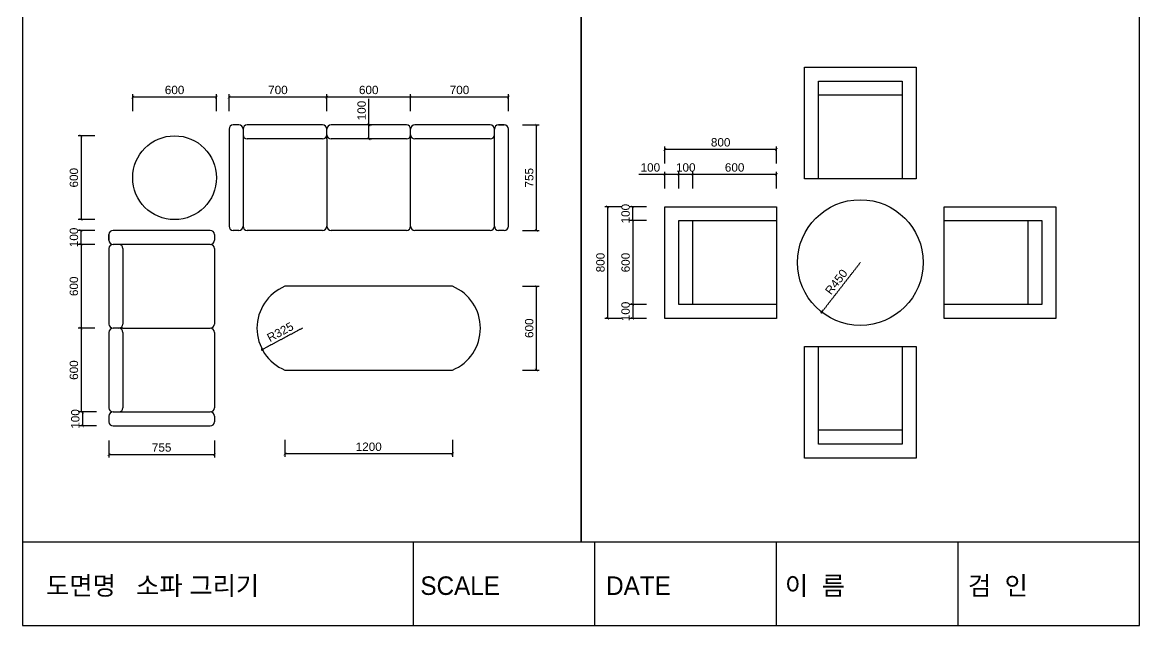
# Model space of a CAD drawing. Header units: millimetres. Extents: x 12770 to 20770, y 8480 to 17120.
# Drawn here: x 12770 to 20770, y 8480 to 12800 of the extents above; entities that cross this region are included whole.
import ezdxf

# ---------------------------------------------------------------- set-up
doc = ezdxf.new("R2010")
doc.units = ezdxf.units.MM
doc.linetypes.add('HIDDEN2', pattern=[4.7625, 3.175, -1.5875])
doc.styles.add('Annotative', font='arial.ttf')
doc.styles.get("Standard").update_dxf_attribs({"font": 'Gulim.ttf'})
doc.dimstyles.new('Copy of kkk', dxfattribs={"dimtxt": 60, "dimasz": 20, "dimexe": 0, "dimexo": 20, "dimgap": 20, "dimtad": 1, "dimdec": 0, "dimtxsty": 'Annotative', "dimblk": 'DOT', "dimcen": 2.5, "dimclrd": 1, "dimclre": 1, "dimadec": 0, "dimazin": 0, "dimtfac": 1, "dimtdec": 0, "dimtmove": 0, "dimatfit": 1, "dimldrblk": 'DOT', "dimfxl": 100, "dimfxlon": 1, "dimarcsym": 0})
doc.dimstyles.new('kkk', dxfattribs={"dimtxt": 60, "dimasz": 20, "dimexe": 20, "dimexo": 20, "dimgap": 20, "dimtad": 1, "dimdec": 0, "dimtxsty": 'Annotative', "dimblk": 'ARCHTICK', "dimcen": 2.5, "dimclrd": 1, "dimclre": 1, "dimadec": 0, "dimazin": 0, "dimtfac": 1, "dimtdec": 0, "dimtmove": 0, "dimatfit": 3, "dimldrblk": 'ARCHTICK', "dimfxl": 100, "dimfxlon": 1, "dimarcsym": 0})

# ---------------------------------------------------------------- blocks, each defined once
blk = doc.blocks.new('*U108')
for p, q in [((-400, 400), (400, 400)), ((-400, -400), (-400, 400)), ((400, 400), (400, -400)), ((-300, 300), (300, 300)), ((-300, -400), (-300, 300)), ((300, 300), (300, -400)), ((-300, 200), (300, 200)), ((400, -400), (-400, -400))]:
    blk.add_line(p, q)
blk = doc.blocks.new('*U109')
at = {"color": 0, "linetype": 'ByBlock', "lineweight": -2, "transparency": 16777216}
blk.add_blockref('*U108', (7030, 3550), dxfattribs=at)
for p, rotation in [((6030, 2550), 90), ((8030, 2550), 270), ((7030, 1550), 180)]:
    blk.add_blockref('*U108', p, dxfattribs=dict(at, rotation=rotation))
blk = doc.blocks.new('_ArchTick')
at = {"color": 0, "linetype": 'ByBlock', "const_width": 0.15}
blk.add_lwpolyline([(-0.5, -0.5), (0.5, 0.5)], dxfattribs=at)
blk = doc.blocks.new('*D110')
at = {"color": 1, "lineweight": -2, "transparency": 16777216}
for p, q in [((17570, 11610), (17570, 11730)), ((18170, 11710), (17570, 11710)), ((18170, 11610), (18170, 11730))]:
    blk.add_line(p, q, dxfattribs=at)
at = {"layer": 'Defpoints', "color": 0, "transparency": 16777216}
for p in [(17570, 11710), (17570, 11380), (18170, 11380)]:
    blk.add_point(p, dxfattribs=at)
at = {"color": 1, "lineweight": -2, "transparency": 16777216, "xscale": 20, "yscale": 20, "zscale": 20, "rotation": 180}
blk.add_blockref('_ArchTick', (17570, 11710), dxfattribs=at)
at = {"color": 1, "lineweight": -2, "transparency": 16777216, "xscale": 20, "yscale": 20, "zscale": 20}
blk.add_blockref('_ArchTick', (18170, 11710), dxfattribs=at)
at = {"color": 0, "transparency": 16777216, "insert": (17870, 11760.6), "char_height": 60, "attachment_point": 5, "style": 'Annotative'}
blk.add_mtext('600', dxfattribs=at)
blk = doc.blocks.new('*D111')
at = {"color": 1, "lineweight": -2, "transparency": 16777216}
for p, q in [((17470, 11610), (17470, 11730)), ((17570, 11710), (17470, 11710)), ((17570, 11610), (17570, 11730))]:
    blk.add_line(p, q, dxfattribs=at)
at = {"layer": 'Defpoints', "color": 0, "transparency": 16777216}
for p in [(17470, 11710), (17470, 11380), (17570, 11380)]:
    blk.add_point(p, dxfattribs=at)
at = {"color": 1, "lineweight": -2, "transparency": 16777216, "xscale": 20, "yscale": 20, "zscale": 20, "rotation": 180}
blk.add_blockref('_ArchTick', (17470, 11710), dxfattribs=at)
at = {"color": 1, "lineweight": -2, "transparency": 16777216, "xscale": 20, "yscale": 20, "zscale": 20}
blk.add_blockref('_ArchTick', (17570, 11710), dxfattribs=at)
at = {"color": 0, "transparency": 16777216, "insert": (17520, 11760.6), "char_height": 60, "attachment_point": 5, "style": 'Annotative'}
blk.add_mtext('100', dxfattribs=at)
blk = doc.blocks.new('*D113')
at = {"color": 1, "lineweight": -2, "transparency": 16777216}
for p, q in [((17370, 11790), (17370, 11910)), ((18170, 11890), (17370, 11890)), ((18170, 11790), (18170, 11910))]:
    blk.add_line(p, q, dxfattribs=at)
at = {"layer": 'Defpoints', "color": 0, "transparency": 16777216}
for p in [(17370, 11890), (17370, 11480), (18170, 11480)]:
    blk.add_point(p, dxfattribs=at)
at = {"color": 1, "lineweight": -2, "transparency": 16777216, "xscale": 20, "yscale": 20, "zscale": 20, "rotation": 180}
blk.add_blockref('_ArchTick', (17370, 11890), dxfattribs=at)
at = {"color": 1, "lineweight": -2, "transparency": 16777216, "xscale": 20, "yscale": 20, "zscale": 20}
blk.add_blockref('_ArchTick', (18170, 11890), dxfattribs=at)
at = {"color": 0, "transparency": 16777216, "insert": (17770, 11940.6), "char_height": 60, "attachment_point": 5, "style": 'Annotative'}
blk.add_mtext('800', dxfattribs=at)
blk = doc.blocks.new('*D114')
at = {"color": 1, "lineweight": -2, "transparency": 16777216}
for p, q in [((17240, 11480), (17120, 11480)), ((17140, 11380), (17140, 11480)), ((17240, 11380), (17120, 11380))]:
    blk.add_line(p, q, dxfattribs=at)
at = {"layer": 'Defpoints', "color": 0, "transparency": 16777216}
for p in [(17140, 11480), (17470, 11480), (17470, 11380)]:
    blk.add_point(p, dxfattribs=at)
at = {"color": 1, "lineweight": -2, "transparency": 16777216, "xscale": 20, "yscale": 20, "zscale": 20}
for p, rotation in [((17140, 11480), 90), ((17140, 11380), 270)]:
    blk.add_blockref('_ArchTick', p, dxfattribs=dict(at, rotation=rotation))
at = {"color": 0, "transparency": 16777216, "insert": (17089.4, 11430), "char_height": 60, "attachment_point": 5, "rotation": 90, "style": 'Annotative'}
blk.add_mtext('100', dxfattribs=at)
blk = doc.blocks.new('*D115')
at = {"color": 1, "lineweight": -2, "transparency": 16777216}
for p, q in [((17240, 11380), (17120, 11380)), ((17140, 11380), (17140, 10780)), ((17240, 10780), (17120, 10780))]:
    blk.add_line(p, q, dxfattribs=at)
at = {"layer": 'Defpoints', "color": 0, "transparency": 16777216}
for p in [(17470, 11380), (17140, 10780), (17470, 10780)]:
    blk.add_point(p, dxfattribs=at)
at = {"color": 1, "lineweight": -2, "transparency": 16777216, "xscale": 20, "yscale": 20, "zscale": 20}
for p, rotation in [((17140, 11380), 90), ((17140, 10780), 270)]:
    blk.add_blockref('_ArchTick', p, dxfattribs=dict(at, rotation=rotation))
at = {"color": 0, "transparency": 16777216, "insert": (17089.4, 11080), "char_height": 60, "attachment_point": 5, "rotation": 90, "style": 'Annotative'}
blk.add_mtext('600', dxfattribs=at)
blk = doc.blocks.new('*D116')
at = {"color": 1, "lineweight": -2, "transparency": 16777216}
for p, q in [((17240, 10780), (17120, 10780)), ((17140, 10780), (17140, 10680)), ((17240, 10680), (17120, 10680))]:
    blk.add_line(p, q, dxfattribs=at)
at = {"layer": 'Defpoints', "color": 0, "transparency": 16777216}
for p in [(17470, 10780), (17140, 10680), (17470, 10680)]:
    blk.add_point(p, dxfattribs=at)
at = {"color": 1, "lineweight": -2, "transparency": 16777216, "xscale": 20, "yscale": 20, "zscale": 20}
for p, rotation in [((17140, 10780), 90), ((17140, 10680), 270)]:
    blk.add_blockref('_ArchTick', p, dxfattribs=dict(at, rotation=rotation))
at = {"color": 0, "transparency": 16777216, "insert": (17089.4, 10730), "char_height": 60, "attachment_point": 5, "rotation": 90, "style": 'Annotative'}
blk.add_mtext('100', dxfattribs=at)
blk = doc.blocks.new('*D117')
at = {"color": 1, "lineweight": -2, "transparency": 16777216}
for p, q in [((17060, 11480), (16940, 11480)), ((16960, 11480), (16960, 10680)), ((17060, 10680), (16940, 10680))]:
    blk.add_line(p, q, dxfattribs=at)
at = {"layer": 'Defpoints', "color": 0, "transparency": 16777216}
for p in [(17370, 11480), (16960, 10680), (17370, 10680)]:
    blk.add_point(p, dxfattribs=at)
at = {"color": 1, "lineweight": -2, "transparency": 16777216, "xscale": 20, "yscale": 20, "zscale": 20}
for p, rotation in [((16960, 11480), 90), ((16960, 10680), 270)]:
    blk.add_blockref('_ArchTick', p, dxfattribs=dict(at, rotation=rotation))
at = {"color": 0, "transparency": 16777216, "insert": (16909.4, 11080), "char_height": 60, "attachment_point": 5, "rotation": 90, "style": 'Annotative'}
blk.add_mtext('800', dxfattribs=at)
blk = doc.blocks.new('*D119')
at = {"color": 1, "lineweight": -2, "transparency": 16777216}
for p, q in [((17370, 11710), (17183.3, 11710)), ((17370, 11610), (17370, 11730)), ((17470, 11710), (17370, 11710)), ((17470, 11610), (17470, 11730))]:
    blk.add_line(p, q, dxfattribs=at)
at = {"layer": 'Defpoints', "color": 0, "transparency": 16777216}
for p in [(17370, 11710), (17370, 11380), (17470, 11380)]:
    blk.add_point(p, dxfattribs=at)
at = {"color": 1, "lineweight": -2, "transparency": 16777216, "xscale": 20, "yscale": 20, "zscale": 20, "rotation": 180}
blk.add_blockref('_ArchTick', (17370, 11710), dxfattribs=at)
at = {"color": 1, "lineweight": -2, "transparency": 16777216, "xscale": 20, "yscale": 20, "zscale": 20}
blk.add_blockref('_ArchTick', (17470, 11710), dxfattribs=at)
at = {"color": 0, "transparency": 16777216, "insert": (17266.6, 11760.6), "char_height": 60, "attachment_point": 5, "style": 'Annotative'}
blk.add_mtext('100', dxfattribs=at)
blk = doc.blocks.new('_Dot')
at = {"color": 0, "linetype": 'ByBlock', "lineweight": -2}
blk.add_line((-0.5, 0), (-1, 0), dxfattribs=at)
at = {"color": 0, "linetype": 'ByBlock', "const_width": 0.5}
blk.add_lwpolyline([(-0.25, 0, 1), (0.25, 0, 1)], format="xyb", close=True, dxfattribs=at)
blk = doc.blocks.new('*D120')
at = {"color": 1, "linetype": 'HIDDEN2', "lineweight": -2, "transparency": 16777216}
blk.add_line((18770, 11080), (18506, 10740.6), dxfattribs=at)
at = {"layer": 'Defpoints', "color": 0, "transparency": 16777216}
for p in [(18770, 11080), (18493.7, 10724.8)]:
    blk.add_point(p, dxfattribs=at)
at = {"color": 1, "lineweight": -2, "transparency": 16777216, "xscale": 20, "yscale": 20, "zscale": 20, "rotation": 232.1250163489012}
blk.add_blockref('_Dot', (18493.7, 10724.8), dxfattribs=at)
at = {"color": 0, "transparency": 16777216, "insert": (18598, 10941.4), "char_height": 60, "attachment_point": 5, "rotation": 52.12502, "style": 'Annotative'}
blk.add_mtext('R450', dxfattribs=at)
blk = doc.blocks.new('*D121')
at = {"color": 1, "linetype": 'HIDDEN2', "lineweight": -2, "transparency": 16777216}
blk.add_line((14775, 10610), (14505.9, 10466.4), dxfattribs=at)
at = {"layer": 'Defpoints', "color": 0, "transparency": 16777216}
for p in [(14775, 10610), (14488.3, 10457)]:
    blk.add_point(p, dxfattribs=at)
at = {"color": 1, "lineweight": -2, "transparency": 16777216, "xscale": 20, "yscale": 20, "zscale": 20, "rotation": 208.088362900105}
blk.add_blockref('_Dot', (14488.3, 10457), dxfattribs=at)
at = {"color": 0, "transparency": 16777216, "insert": (14616.6, 10582.9), "char_height": 60, "attachment_point": 5, "rotation": 28.08836, "style": 'Annotative'}
blk.add_mtext('R325', dxfattribs=at)
blk = doc.blocks.new('*D123')
at = {"color": 1, "lineweight": -2, "transparency": 16777216}
for p, q in [((16350, 10910), (16470, 10910)), ((16450, 10910), (16450, 10310)), ((16350, 10310), (16470, 10310))]:
    blk.add_line(p, q, dxfattribs=at)
at = {"layer": 'Defpoints', "color": 0, "transparency": 16777216}
for p in [(15250, 10910), (15250, 10310), (16450, 10310)]:
    blk.add_point(p, dxfattribs=at)
at = {"color": 1, "lineweight": -2, "transparency": 16777216, "xscale": 20, "yscale": 20, "zscale": 20}
for p, rotation in [((16450, 10910), 90), ((16450, 10310), 270)]:
    blk.add_blockref('_ArchTick', p, dxfattribs=dict(at, rotation=rotation))
at = {"color": 0, "transparency": 16777216, "insert": (16399.4, 10610), "char_height": 60, "attachment_point": 5, "rotation": 90, "style": 'Annotative'}
blk.add_mtext('600', dxfattribs=at)
blk = doc.blocks.new('*D124')
at = {"color": 1, "lineweight": -2, "transparency": 16777216}
for p, q in [((16350, 12065), (16470, 12065)), ((16450, 12065), (16450, 11310)), ((16350, 11310), (16470, 11310))]:
    blk.add_line(p, q, dxfattribs=at)
at = {"layer": 'Defpoints', "color": 0, "transparency": 16777216}
for p in [(15850, 12065), (15850, 11310), (16450, 11310)]:
    blk.add_point(p, dxfattribs=at)
at = {"color": 1, "lineweight": -2, "transparency": 16777216, "xscale": 20, "yscale": 20, "zscale": 20}
for p, rotation in [((16450, 12065), 90), ((16450, 11310), 270)]:
    blk.add_blockref('_ArchTick', p, dxfattribs=dict(at, rotation=rotation))
at = {"color": 0, "transparency": 16777216, "insert": (16399.5, 11687.5), "char_height": 60, "attachment_point": 5, "rotation": 90, "style": 'Annotative'}
blk.add_mtext('755', dxfattribs=at)
blk = doc.blocks.new('*D125')
at = {"color": 1, "lineweight": -2, "transparency": 16777216}
for p, q in [((15550, 12165), (15550, 12285)), ((16250, 12265), (15550, 12265)), ((16250, 12165), (16250, 12285))]:
    blk.add_line(p, q, dxfattribs=at)
at = {"layer": 'Defpoints', "color": 0, "transparency": 16777216}
for p in [(15550, 12265), (15550, 11687.5), (16250, 11687.5)]:
    blk.add_point(p, dxfattribs=at)
at = {"color": 1, "lineweight": -2, "transparency": 16777216, "xscale": 20, "yscale": 20, "zscale": 20, "rotation": 180}
blk.add_blockref('_ArchTick', (15550, 12265), dxfattribs=at)
at = {"color": 1, "lineweight": -2, "transparency": 16777216, "xscale": 20, "yscale": 20, "zscale": 20}
blk.add_blockref('_ArchTick', (16250, 12265), dxfattribs=at)
at = {"color": 0, "transparency": 16777216, "insert": (15900, 12315.6), "char_height": 60, "attachment_point": 5, "style": 'Annotative'}
blk.add_mtext('700', dxfattribs=at)
blk = doc.blocks.new('*D126')
at = {"color": 1, "lineweight": -2, "transparency": 16777216}
for p, q in [((14950, 12165), (14950, 12285)), ((15550, 12265), (14950, 12265)), ((15550, 12165), (15550, 12285))]:
    blk.add_line(p, q, dxfattribs=at)
at = {"layer": 'Defpoints', "color": 0, "transparency": 16777216}
for p in [(14950, 12265), (14950, 11687.5), (15550, 11687.5)]:
    blk.add_point(p, dxfattribs=at)
at = {"color": 1, "lineweight": -2, "transparency": 16777216, "xscale": 20, "yscale": 20, "zscale": 20, "rotation": 180}
blk.add_blockref('_ArchTick', (14950, 12265), dxfattribs=at)
at = {"color": 1, "lineweight": -2, "transparency": 16777216, "xscale": 20, "yscale": 20, "zscale": 20}
blk.add_blockref('_ArchTick', (15550, 12265), dxfattribs=at)
at = {"color": 0, "transparency": 16777216, "insert": (15250, 12315.6), "char_height": 60, "attachment_point": 5, "style": 'Annotative'}
blk.add_mtext('600', dxfattribs=at)
blk = doc.blocks.new('*D127')
at = {"color": 1, "lineweight": -2, "transparency": 16777216}
for p, q in [((14250, 12165), (14250, 12285)), ((14950, 12265), (14250, 12265)), ((14950, 12165), (14950, 12285))]:
    blk.add_line(p, q, dxfattribs=at)
at = {"layer": 'Defpoints', "color": 0, "transparency": 16777216}
for p in [(14250, 12265), (14250, 11652.5), (14950, 11652.5)]:
    blk.add_point(p, dxfattribs=at)
at = {"color": 1, "lineweight": -2, "transparency": 16777216, "xscale": 20, "yscale": 20, "zscale": 20, "rotation": 180}
blk.add_blockref('_ArchTick', (14250, 12265), dxfattribs=at)
at = {"color": 1, "lineweight": -2, "transparency": 16777216, "xscale": 20, "yscale": 20, "zscale": 20}
blk.add_blockref('_ArchTick', (14950, 12265), dxfattribs=at)
at = {"color": 0, "transparency": 16777216, "insert": (14600, 12315.6), "char_height": 60, "attachment_point": 5, "style": 'Annotative'}
blk.add_mtext('700', dxfattribs=at)
blk = doc.blocks.new('*D128')
at = {"color": 1, "lineweight": -2, "transparency": 16777216}
for p, q in [((15250, 12065), (15250, 12251.7)), ((15250, 12065), (15270, 12065)), ((15250, 11965), (15250, 12065)), ((15250, 11965), (15270, 11965))]:
    blk.add_line(p, q, dxfattribs=at)
at = {"layer": 'Defpoints', "color": 0, "transparency": 16777216}
for p in [(15250, 12065), (15250, 12065), (15250, 11965)]:
    blk.add_point(p, dxfattribs=at)
at = {"color": 1, "lineweight": -2, "transparency": 16777216, "xscale": 20, "yscale": 20, "zscale": 20}
for p, rotation in [((15250, 12065), 90), ((15250, 11965), 270)]:
    blk.add_blockref('_ArchTick', p, dxfattribs=dict(at, rotation=rotation))
at = {"color": 0, "transparency": 16777216, "insert": (15199.4, 12168.4), "char_height": 60, "attachment_point": 5, "rotation": 90, "style": 'Annotative'}
blk.add_mtext('100', dxfattribs=at)
blk = doc.blocks.new('*D129')
at = {"color": 1, "lineweight": -2, "transparency": 16777216}
for p, q in [((13560, 12165), (13560, 12285)), ((14160, 12265), (13560, 12265)), ((14160, 12165), (14160, 12285))]:
    blk.add_line(p, q, dxfattribs=at)
at = {"layer": 'Defpoints', "color": 0, "transparency": 16777216}
for p in [(13560, 12265), (13560, 11687.5), (14160, 11687.5)]:
    blk.add_point(p, dxfattribs=at)
at = {"color": 1, "lineweight": -2, "transparency": 16777216, "xscale": 20, "yscale": 20, "zscale": 20, "rotation": 180}
blk.add_blockref('_ArchTick', (13560, 12265), dxfattribs=at)
at = {"color": 1, "lineweight": -2, "transparency": 16777216, "xscale": 20, "yscale": 20, "zscale": 20}
blk.add_blockref('_ArchTick', (14160, 12265), dxfattribs=at)
at = {"color": 0, "transparency": 16777216, "insert": (13860, 12315.6), "char_height": 60, "attachment_point": 5, "style": 'Annotative'}
blk.add_mtext('600', dxfattribs=at)
blk = doc.blocks.new('*D130')
at = {"color": 1, "lineweight": -2, "transparency": 16777216}
for p, q in [((13290, 11987.5), (13170, 11987.5)), ((13190, 11987.5), (13190, 11387.5)), ((13290, 11387.5), (13170, 11387.5))]:
    blk.add_line(p, q, dxfattribs=at)
at = {"layer": 'Defpoints', "color": 0, "transparency": 16777216}
for p in [(13860, 11987.5), (13190, 11387.5), (13860, 11387.5)]:
    blk.add_point(p, dxfattribs=at)
at = {"color": 1, "lineweight": -2, "transparency": 16777216, "xscale": 20, "yscale": 20, "zscale": 20}
for p, rotation in [((13190, 11987.5), 90), ((13190, 11387.5), 270)]:
    blk.add_blockref('_ArchTick', p, dxfattribs=dict(at, rotation=rotation))
at = {"color": 0, "transparency": 16777216, "insert": (13139.4, 11687.5), "char_height": 60, "attachment_point": 5, "rotation": 90, "style": 'Annotative'}
blk.add_mtext('600', dxfattribs=at)
blk = doc.blocks.new('*D131')
at = {"color": 1, "lineweight": -2, "transparency": 16777216}
for p, q in [((13290, 11210), (13170, 11210)), ((13190, 11210), (13190, 10610)), ((13290, 10610), (13170, 10610))]:
    blk.add_line(p, q, dxfattribs=at)
at = {"layer": 'Defpoints', "color": 0, "transparency": 16777216}
for p in [(13767.5, 11210), (13190, 10610), (13767.5, 10610)]:
    blk.add_point(p, dxfattribs=at)
at = {"color": 1, "lineweight": -2, "transparency": 16777216, "xscale": 20, "yscale": 20, "zscale": 20}
for p, rotation in [((13190, 11210), 90), ((13190, 10610), 270)]:
    blk.add_blockref('_ArchTick', p, dxfattribs=dict(at, rotation=rotation))
at = {"color": 0, "transparency": 16777216, "insert": (13139.4, 10910), "char_height": 60, "attachment_point": 5, "rotation": 90, "style": 'Annotative'}
blk.add_mtext('600', dxfattribs=at)
blk = doc.blocks.new('*D132')
at = {"color": 1, "lineweight": -2, "transparency": 16777216}
for p, q in [((13290, 10610), (13170, 10610)), ((13190, 10610), (13190, 10010)), ((13290, 10010), (13170, 10010))]:
    blk.add_line(p, q, dxfattribs=at)
at = {"layer": 'Defpoints', "color": 0, "transparency": 16777216}
for p in [(13802.5, 10610), (13190, 10010), (13802.5, 10010)]:
    blk.add_point(p, dxfattribs=at)
at = {"color": 1, "lineweight": -2, "transparency": 16777216, "xscale": 20, "yscale": 20, "zscale": 20}
for p, rotation in [((13190, 10610), 90), ((13190, 10010), 270)]:
    blk.add_blockref('_ArchTick', p, dxfattribs=dict(at, rotation=rotation))
at = {"color": 0, "transparency": 16777216, "insert": (13139.4, 10310), "char_height": 60, "attachment_point": 5, "rotation": 90, "style": 'Annotative'}
blk.add_mtext('600', dxfattribs=at)
blk = doc.blocks.new('*D133')
at = {"color": 1, "lineweight": -2, "transparency": 16777216}
for p, q in [((13300, 10010), (13180, 10010)), ((13200, 10010), (13200, 9910)), ((13300, 9910), (13180, 9910))]:
    blk.add_line(p, q, dxfattribs=at)
at = {"layer": 'Defpoints', "color": 0, "transparency": 16777216}
for p in [(13802.5, 10010), (13200, 9910), (13802.5, 9910)]:
    blk.add_point(p, dxfattribs=at)
at = {"color": 1, "lineweight": -2, "transparency": 16777216, "xscale": 20, "yscale": 20, "zscale": 20}
for p, rotation in [((13200, 10010), 90), ((13200, 9910), 270)]:
    blk.add_blockref('_ArchTick', p, dxfattribs=dict(at, rotation=rotation))
at = {"color": 0, "transparency": 16777216, "insert": (13149.4, 9960), "char_height": 60, "attachment_point": 5, "rotation": 90, "style": 'Annotative'}
blk.add_mtext('100', dxfattribs=at)
blk = doc.blocks.new('*D134')
at = {"color": 1, "lineweight": -2, "transparency": 16777216}
for p, q in [((13290, 11310), (13170, 11310)), ((13190, 11210), (13190, 11310)), ((13290, 11210), (13170, 11210))]:
    blk.add_line(p, q, dxfattribs=at)
at = {"layer": 'Defpoints', "color": 0, "transparency": 16777216}
for p in [(13190, 11310), (13767.5, 11310), (13767.5, 11210)]:
    blk.add_point(p, dxfattribs=at)
at = {"color": 1, "lineweight": -2, "transparency": 16777216, "xscale": 20, "yscale": 20, "zscale": 20}
for p, rotation in [((13190, 11310), 90), ((13190, 11210), 270)]:
    blk.add_blockref('_ArchTick', p, dxfattribs=dict(at, rotation=rotation))
at = {"color": 0, "transparency": 16777216, "insert": (13139.4, 11260), "char_height": 60, "attachment_point": 5, "rotation": 90, "style": 'Annotative'}
blk.add_mtext('100', dxfattribs=at)
blk = doc.blocks.new('*D135')
at = {"color": 1, "lineweight": -2, "transparency": 16777216}
for p, q in [((13390, 9805), (13390, 9685)), ((14145, 9805), (14145, 9685)), ((13390, 9705), (14145, 9705))]:
    blk.add_line(p, q, dxfattribs=at)
at = {"layer": 'Defpoints', "color": 0, "transparency": 16777216}
for p in [(13390, 9960), (14145, 9960), (14145, 9705)]:
    blk.add_point(p, dxfattribs=at)
at = {"color": 1, "lineweight": -2, "transparency": 16777216, "xscale": 20, "yscale": 20, "zscale": 20, "rotation": 180}
blk.add_blockref('_ArchTick', (13390, 9705), dxfattribs=at)
at = {"color": 1, "lineweight": -2, "transparency": 16777216, "xscale": 20, "yscale": 20, "zscale": 20}
blk.add_blockref('_ArchTick', (14145, 9705), dxfattribs=at)
at = {"color": 0, "transparency": 16777216, "insert": (13767.5, 9755.5), "char_height": 60, "attachment_point": 5, "style": 'Annotative'}
blk.add_mtext('755', dxfattribs=at)
blk = doc.blocks.new('*D136')
at = {"color": 1, "lineweight": -2, "transparency": 16777216}
for p, q in [((14650, 9810), (14650, 9690)), ((15850, 9810), (15850, 9690)), ((15850, 9710), (14650, 9710))]:
    blk.add_line(p, q, dxfattribs=at)
at = {"layer": 'Defpoints', "color": 0, "transparency": 16777216}
for p in [(14650, 10310), (15850, 10310), (14650, 9710)]:
    blk.add_point(p, dxfattribs=at)
at = {"color": 1, "lineweight": -2, "transparency": 16777216, "xscale": 20, "yscale": 20, "zscale": 20, "rotation": 180}
blk.add_blockref('_ArchTick', (14650, 9710), dxfattribs=at)
at = {"color": 1, "lineweight": -2, "transparency": 16777216, "xscale": 20, "yscale": 20, "zscale": 20}
blk.add_blockref('_ArchTick', (15850, 9710), dxfattribs=at)
at = {"color": 0, "transparency": 16777216, "insert": (15250, 9760.6), "char_height": 60, "attachment_point": 5, "style": 'Annotative'}
blk.add_mtext('1200', dxfattribs=at)
blk = doc.blocks.new('*U138')
blk.add_lwpolyline([(-2000, -2000), (2000, -2000), (2000, 2000), (-2000, 2000)], close=True)
blk = doc.blocks.new('*U139')
at = {"color": 0, "linetype": 'ByBlock', "lineweight": -2, "transparency": 16777216}
for p in [(0, 4000), (4000, 4000), (0, 0), (4000, 0)]:
    blk.add_blockref('*U138', p, dxfattribs=at)

msp = doc.modelspace()

# ---------------------------------------------------------------- linework, layer by layer
for p, q in [((14250, 12035), (14250, 11340)), ((14320, 12065), (14280, 12065)), ((14320, 12065), (14280, 12065)), ((14350, 12035), (14350, 11340)), ((14920, 12065), (14380, 12065)), ((14920, 12065), (14380, 12065)), ((14950, 11965), (14950, 12035)), ((15520, 12065), (14980, 12065)), ((15520, 12065), (14980, 12065)), ((15550, 11340), (15550, 12035)), ((16120, 12065), (15580, 12065)), ((16120, 12065), (15580, 12065)), ((16150, 11340), (16150, 12035)), ((16220, 12065), (16180, 12065)), ((16180, 12065), (16220, 12065)), ((16250, 11340), (16250, 12035)), ((14920, 11965), (14380, 11965)), ((14950, 11965), (14950, 11340)), ((15520, 11965), (14980, 11965)), ((16120, 11965), (15580, 11965)), ((13390, 11280), (13390, 11240)), ((13390, 11240), (13390, 11280)), ((14115, 11310), (13420, 11310)), ((14145, 11280), (14145, 11240)), ((14320, 11310), (14280, 11310)), ((14920, 11310), (14380, 11310)), ((15520, 11310), (14980, 11310)), ((16120, 11310), (15580, 11310)), ((16220, 11310), (16180, 11310)), ((14115, 11210), (13420, 11210)), ((13390, 11180), (13390, 10640)), ((13390, 11180), (13390, 10640)), ((13490, 11180), (13490, 10640)), ((14145, 11180), (14145, 10640)), ((15850, 10910), (14650, 10910)), ((13390, 10580), (13390, 10040)), ((13390, 10580), (13390, 10040)), ((13490, 10610), (13420, 10610)), ((13490, 10610), (14115, 10610)), ((13490, 10580), (13490, 10040)), ((14145, 10580), (14145, 10040)), ((14650, 10310), (15850, 10310)), ((13420, 10010), (14115, 10010)), ((13390, 9980), (13390, 9940)), ((13390, 9980), (13390, 9940)), ((14145, 9980), (14145, 9940)), ((13420, 9910), (14115, 9910)), ((12770, 9080), (12770, 8480)), ((15570, 8480), (15570, 9080)), ((16870, 8480), (16870, 9080)), ((18170, 8480), (18170, 9080)), ((19470, 8480), (19470, 9080)), ((20770, 8480), (20770, 9080)), ((12770, 8480), (20770, 8480))]:
    msp.add_line(p, q)
for centre, radius in [((13860, 11687.5), 300), ((18770, 11080), 450)]:
    msp.add_circle(centre, radius)
for centre, radius, start, end in [((14280, 12035), 30, 90, 180), ((14320, 12035), 30, 0, 90), ((14380, 12035), 30, 90, 180), ((14920, 12035), 30, 0, 90), ((14980, 12035), 30, 90, 180), ((15520, 12035), 30, 0, 90), ((15580, 12035), 30, 90, 180), ((16120, 12035), 30, 0, 90), ((16180, 12035), 30, 90, 180), ((16220, 12035), 30, 0, 90), ((14380, 11995), 30, 180, 270), ((14920, 11995), 30, 270, 0), ((14980, 11995), 30, 180, 270), ((15520, 11995), 30, 270, 0), ((15580, 11995), 30, 180, 270), ((16120, 11995), 30, 270, 0), ((13420, 11280), 30, 90, 180), ((14115, 11280), 30, 0, 90), ((14280, 11340), 30, 180, 270), ((14320, 11340), 30, 270, 0), ((14380, 11340), 30, 180, 270), ((14920, 11340), 30, 270, 0), ((14980, 11340), 30, 180, 270), ((15520, 11340), 30, 270, 0), ((15580, 11340), 30, 180, 270), ((16120, 11340), 30, 270, 0), ((16180, 11340), 30, 180, 270), ((16220, 11340), 30, 270, 0), ((13420, 11240), 30, 180, 270), ((13420, 11180), 30, 90, 180), ((13460, 11180), 30, 0, 90), ((14115, 11240), 30, 270, 0), ((14115, 11180), 30, 0, 90), ((14775, 10610), 325, 112.61986, 247.38014), ((15725, 10610), 325, 292.61986, 67.38014), ((13420, 10640), 30, 180, 270), ((13460, 10640), 30, 270, 0), ((14115, 10640), 30, 270, 0), ((13420, 10580), 30, 90, 180), ((13460, 10580), 30, 0, 90), ((14115, 10580), 30, 0, 90), ((13420, 10040), 30, 180, 270), ((13420, 9980), 30, 90, 180), ((13460, 10040), 30, 270, 0), ((14115, 10040), 30, 270, 0), ((14115, 9980), 30, 0, 90), ((13420, 9940), 30, 180, 270), ((14115, 9940), 30, 270, 0)]:
    msp.add_arc(centre, radius, start, end)

# ---------------------------------------------------------------- block references
for name, p in [('*U139', (14770, 11080)), ('*U109', (11740, 8530))]:
    msp.add_blockref(name, p)

# ---------------------------------------------------------------- texts
for s, height, p in [('도면명   소파 그리기', 132.711, (12940, 8700)), ('SCALE', 132.71, (15620, 8700)), ('DATE', 132.71, (16950, 8700)), ('이  름', 132.71, (18230, 8700)), ('검  인 ', 132.71, (19540, 8700))]:
    msp.add_text(s, height=height).set_placement(p)

# ---------------------------------------------------------------- dimensions: what is measured, and where the dimension line sits
for base, p1, p2, picture, middle in [((13560, 12265), (14160, 11687.5), (13560, 11687.5), '*D129', (13860, 12315.6)), ((14250, 12265), (14950, 11652.5), (14250, 11652.5), '*D127', (14600, 12315.6)), ((14950, 12265), (15550, 11687.5), (14950, 11687.5), '*D126', (15250, 12315.6)), ((15550, 12265), (16250, 11687.5), (15550, 11687.5), '*D125', (15900, 12315.6)), ((17370, 11890), (18170, 11480), (17370, 11480), '*D113', (17770, 11940.6)), ((17570, 11710), (18170, 11380), (17570, 11380), '*D110', (17870, 11760.6)), ((14650, 9710), (15850, 10310), (14650, 10310), '*D136', (15250, 9760.6)), ((14145, 9705), (13390, 9960), (14145, 9960), '*D135', (13767.5, 9755.5))]:
    dim = msp.add_linear_dim(base=base, p1=p1, p2=p2, dimstyle='kkk')
    dim.commit()
    dim.dimension.update_dxf_attribs({"geometry": picture, "text_midpoint": middle})
for base, p1, p2, picture, middle in [((15250, 12065), (15250, 11965), (15250, 12065), '*D128', (15199.4, 12168.4)), ((16450, 11310), (15850, 12065), (15850, 11310), '*D124', (16399.5, 11687.5)), ((13190, 11387.5), (13860, 11987.5), (13860, 11387.5), '*D130', (13139.4, 11687.5)), ((16960, 10680), (17370, 11480), (17370, 10680), '*D117', (16909.4, 11080)), ((17140, 10780), (17470, 11380), (17470, 10780), '*D115', (17089.4, 11080)), ((13190, 10610), (13767.5, 11210), (13767.5, 10610), '*D131', (13139.4, 10910)), ((16450, 10310), (15250, 10910), (15250, 10310), '*D123', (16399.4, 10610)), ((13190, 10010), (13802.5, 10610), (13802.5, 10010), '*D132', (13139.4, 10310))]:
    dim = msp.add_linear_dim(base=base, p1=p1, p2=p2, angle=90, dimstyle='kkk')
    dim.commit()
    dim.dimension.update_dxf_attribs({"geometry": picture, "text_midpoint": middle})
for base, p1, p2, picture, middle in [((17370, 11710), (17470, 11380), (17370, 11380), '*D119', (17266.6, 11710)), ((17470, 11710), (17570, 11380), (17470, 11380), '*D111', (17520, 11710))]:
    dim = msp.add_linear_dim(base=base, p1=p1, p2=p2, dimstyle='kkk')
    dim.commit()
    dim.dimension.update_dxf_attribs({"geometry": picture, "text_midpoint": middle, "dimtype": 160})
for base, p1, p2, picture, middle in [((17140, 11480), (17470, 11380), (17470, 11480), '*D114', (17140, 11430)), ((13190, 11310), (13767.5, 11210), (13767.5, 11310), '*D134', (13190, 11260)), ((17140, 10680), (17470, 10780), (17470, 10680), '*D116', (17140, 10730)), ((13200, 9910), (13802.5, 10010), (13802.5, 9910), '*D133', (13200, 9960))]:
    dim = msp.add_linear_dim(base=base, p1=p1, p2=p2, angle=90, dimstyle='kkk')
    dim.commit()
    dim.dimension.update_dxf_attribs({"geometry": picture, "text_midpoint": middle, "dimtype": 160})
for center, mpoint, picture, middle in [((18770, 11080), (18493.7, 10724.8), '*D120', (18598, 10941.4)), ((14775, 10610), (14488.3, 10457), '*D121', (14616.6, 10582.9))]:
    dim = msp.add_radius_dim(center=center, mpoint=mpoint, dimstyle='Copy of kkk')
    dim.commit()
    dim.dimension.update_dxf_attribs({"geometry": picture, "text_midpoint": middle})

doc.saveas('drawing.dxf')
